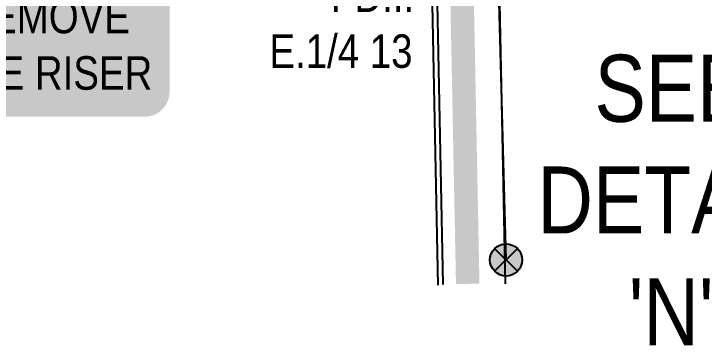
# Model space of a CAD drawing. Extents: x 88833 to 97610, y 5963373 to 5974710.
# Drawn here: x 93884.9 to 94090.7, y 5964161.5 to 5964260.4 of the extents above; entities that cross this region are included whole.
import ezdxf

# ---------------------------------------------------------------- set-up
doc = ezdxf.new("R2010")
doc.units = 0
doc.header["$LTSCALE"] = 5
for name, color, linetype in [('AS-POWER', 104, 'foc-POWER'), ('AS-POWER-EXISTING-PP', 72, 'Continuous'), ('AS-ROADS', 254, 'Continuous'), ('AS-TELEPHONE', 224, 'foc-TEL'), ('DETAIL-T', 7, 'Continuous'), ('L-MON', 1, 'Continuous'), ('L-SEC', 7, 'Continuous'), ('P-APEX RECON PAY ITEMS', 240, 'Continuous')]:
    doc.layers.add(name, color=color, linetype=linetype)
doc.styles.add('100L', font='ARIALN.TTF', dxfattribs={"height": 10})
doc.styles.add('175L', font='ARIALN.TTF', dxfattribs={"height": 2})
doc.styles.add('80', font='ARIALN.TTF', dxfattribs={"height": 10})
doc.styles.add('foc-LtypeFont', font='ARIALN.TTF', dxfattribs={"height": 7.35})
doc.linetypes.add('foc-POWER', pattern='A,6,-1,["P",foc-LtypeFont,S=0.2,R=0,X=-0.625,Y=-0.75],-1.24,4', length=12.24)
doc.linetypes.add('foc-TEL', pattern='A,2,-1,["T",foc-LtypeFont,S=0.2,R=0,X=-0.425,Y=-0.75],-1.24,8', length=12.24)

# ---------------------------------------------------------------- blocks, each defined once
blk = doc.blocks.new('*U858')
at = {"true_color": 0xffffa8}
h = blk.add_hatch(color=51, dxfattribs=at)
edge = h.paths.add_edge_path()
edge.add_line((-29, -20), (29, -20))
edge.add_arc((29, -14), 6, 270, 360)
edge.add_line((35, -14), (35, 12.5))
edge.add_arc((29, 12.5), 6, 0, 90)
edge.add_line((29, 18.5), (-29, 18.5))
edge.add_arc((-29, 12.5), 6, 90, 180)
edge.add_line((-35, 12.5), (-35, -14))
edge.add_arc((-29, -14), 6, 180, 270)
at = {"color": 240, "flags": 128}
for points in [[(28.29, 57.04, 0, 10, 0), (0, 0, 5, 5, 0)], [(-1, -11.44, 0, 10, 0), (0, 0, 5, 5, 0)]]:
    blk.add_lwpolyline(points, format="xyseb", dxfattribs=at)
blk.add_lwpolyline([(-29, -20, 3, 3, 0), (29, -20, 3, 3, 0.414214), (35, -14, 3, 3, 0), (35, 12.5, 3, 0, 0.414214), (29, 18.5, 0, 0, 0), (-29, 18.5, 0, 0, 0.414214), (-35, 12.5, 0, 0, 0), (-35, -14, 0, 3, 0.414214)], format="xyseb", close=True, dxfattribs=at)
at = {"color": 4, "style": '80'}
blk.add_attdef('OTHER_001', (-14.7, -5), '', height=10, dxfattribs=at)
blk = doc.blocks.new('POWERPOLE')
h = blk.add_hatch(color=255)
edge = h.paths.add_edge_path()
edge.add_arc((0, 0), 0.96, 0, 360)
at = {"linetype": 'Continuous'}
for p, q in [((0.679, -0.679), (-0.679, 0.679)), ((-0.679, -0.679), (0.679, 0.679))]:
    blk.add_line(p, q, dxfattribs=at)
blk.add_circle((0, 0), 0.96, dxfattribs=at)

msp = doc.modelspace()

# ---------------------------------------------------------------- linework, layer by layer
at = {"layer": 'AS-POWER', "flags": 128}
msp.add_lwpolyline([(94031.614, 5964186.913), (94028.137, 5964315.011), (94026.178, 5964441.228), (94018.03, 5964844.99)], dxfattribs=at)
at = {"layer": 'AS-ROADS', "const_width": 7, "flags": 128}
msp.add_lwpolyline([(94020.182, 5964179.765), (94016.384, 5964372.858), (94000.133, 5965162.172), (93985.104, 5965906.543), (93958.312, 5967160.052), (93939.043, 5968064.275), (93917.295, 5969118.161), (93899.542, 5969937.457), (93880.532, 5970849.51)], dxfattribs=at)
at = {"layer": 'AS-TELEPHONE', "flags": 128}
msp.add_lwpolyline([(94012.914, 5964179.612), (94010.915, 5964278.386), (94010.098, 5964318.808), (94010.405, 5964321.73), (94010.533, 5964323.72), (94011.345, 5964325.753), (94012.654, 5964328.873), (94013.307, 5964336.441), (94013.308, 5964345.03), (94013.063, 5964354.729), (94011.839, 5964366.981), (94010.934, 5964378.203), (94010.828, 5964393.644), (94010.305, 5964407.061), (94009.592, 5964430.092), (94009.586, 5964439.576), (94002.765, 5964681.403), (93994.626, 5965083.194), (93978.189, 5965889.54), (93970.243, 5966298.636), (93969.166, 5966347.269), (93968.634, 5966367.667), (93968.878, 5966388.077)], dxfattribs=at)
at = {"layer": 'L-SEC', "flags": 128}
for points in [[(94011.375, 5964179.329), (94009.376, 5964278.104)], [(94031.471, 5964179.751), (94029.441, 5964278.531)]]:
    msp.add_lwpolyline(points, dxfattribs=at)

# ---------------------------------------------------------------- block references
at = {"layer": 'AS-POWER-EXISTING-PP', "xscale": 5, "yscale": 5, "zscale": 5}
msp.add_blockref('POWERPOLE', (94031.614, 5964186.913), dxfattribs=at)
at = {"layer": 'P-APEX RECON PAY ITEMS'}
ref = msp.add_blockref('*U858', (93894.788, 5964251.135), dxfattribs=at)
ref.add_attrib('OTHER_001', 'REMOVE', (93869.832, 5964254.554), dxfattribs={"layer": '0', "color": 4, "height": 10, "style": '80'})
ref.add_attrib('OTHER_002', 'IDLE RISER', (93862.496, 5964237.71), dxfattribs={"layer": '0', "color": 4, "height": 10, "style": '80'})

# ---------------------------------------------------------------- texts
at = {"layer": 'DETAIL-T', "color": 3, "insert": (94039.989, 5964248.14), "char_height": 20, "attachment_point": 1, "style": '175L'}
msp.add_mtext_dynamic_manual_height_columns("\\pi18.017;SEE \\P\\pi0.99115;DETAIL\\P\\pi28.194;'N'", width=79.60848, gutter_width=55, heights=[0], dxfattribs=at)

# ---------------------------------------------------------------- next in the draw order: texts
at = {"layer": 'L-MON', "insert": (93949.858, 5964270.89), "char_height": 10, "attachment_point": 1, "style": '100L', "bg_fill": 2}
msp.add_mtext_dynamic_manual_height_columns('\\pi29.544;FD.I.\\P\\pi11.195;E.1/4 13', width=52.42301, gutter_width=50, heights=[0], dxfattribs=at)

doc.saveas('drawing.dxf')
